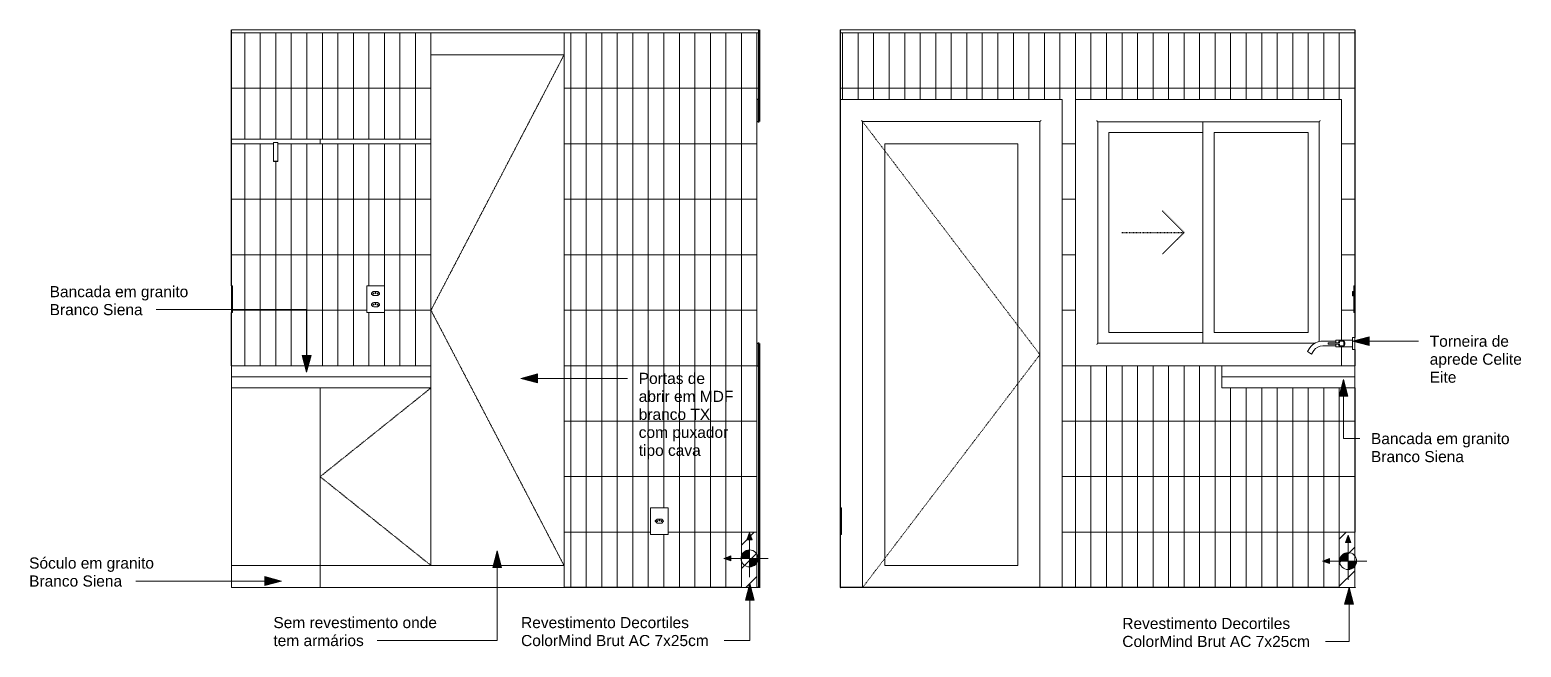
# Model space of a CAD drawing. Header units: millimetres. Extents: x -7376 to 9919, y -19320 to 2725.
# Drawn here: x 3194 to 9919, y -68 to 2713 of the extents above; entities that cross this region are included whole.
import ezdxf

# ---------------------------------------------------------------- set-up
doc = ezdxf.new("R2010")
doc.units = ezdxf.units.MM
doc.linetypes.add('Dash', pattern=[6.349999999999998, 3.174999999999999, -3.174999999999999])
doc.linetypes.add('Overhead', pattern=[3.96875, 2.38125, -1.5875])
for name, color, linetype, lineweight in [('A-ANNO-NOTE', 131, 'Continuous', 9), ('A-CLNG', 13, 'Continuous', 9), ('A-DETL-GENF', 92, 'Continuous', 9), ('A-DETL-THIN', 151, 'Continuous', 9), ('A-DOOR', 31, 'Continuous', 9), ('A-DOOR-HDLN', 31, 'Dash', 9), ('A-FLOR', 192, 'Continuous', 25), ('A-FLOR-OVHD', 1, 'Overhead', 9), ('A-GLAZ', 151, 'Continuous', 9), ('A-GLAZ-HDLN', 1, 'Dash', 25), ('A-WALL', 113, 'Continuous', 25), ('A-WALL-PATT', 111, 'Continuous', 25), ('E-ELEC-FIXT', 91, 'Continuous', 9), ('G-ANNO-TEXT', 231, 'Continuous', 9), ('I-FURN', 30, 'Continuous', 9), ('P-SANR-FIXT', 6, 'Continuous', 9), ('Q-CASE', 31, 'Continuous', 9)]:
    doc.layers.add(name, color=color, linetype=linetype, lineweight=lineweight)
doc.styles.add('Arial_1', font='arial.ttf', dxfattribs={"height": 50})

# ---------------------------------------------------------------- blocks, each defined once
blk = doc.blocks.new('CRT_POR_Abrir_1 Folha_Madeira e Vidro - 80 x 210  cm-3550694-ELEVAÇÃO 4 LAVANDERIA')
at = {"layer": 'A-DOOR'}
blk.add_line((19129.65077199637, 449.9999999999948), (19129.65077199637, 1200), dxfattribs=at)
blk = doc.blocks.new('CRT_JAN_Correr_Vidro e Madeira_2 Folhas - 100x100 cm-3976170-ELEVAÇÃO 4 LAVANDERIA')
at = {"layer": 'A-GLAZ', "lineweight": 25}
for p, q in [((19139.65077199637, 2399.999999999996), (19129.65077199637, 2399.999999999996)), ((19129.65077199637, 2399.999999999996), (19129.65077199637, 2303.999999999988)), ((19139.65077199637, 2299.999999999996), (19139.65077199637, 2399.999999999996)), ((19134.65077199637, 2298.999999999985), (19140.14704109161, 2298.999999999985)), ((19140.14704109161, 2299.999999999996), (19139.65077199637, 2299.999999999996)), ((19129.65077199637, 1296.000000000008), (19129.65077199637, 1200)), ((19140.14704109161, 1301.000000000011), (19134.65077199637, 1301.000000000011)), ((19139.65077199637, 1200), (19139.65077199637, 1300)), ((19139.65077199637, 1300), (19140.14704109161, 1300)), ((19129.65077199637, 1200), (19139.65077199637, 1200))]:
    blk.add_line(p, q, dxfattribs=at)
at = {"layer": 'A-GLAZ'}
blk.add_line((19129.6507719964, 2303.99999999999), (19129.6507719964, 1296.000000000009), dxfattribs=at)
at = {"layer": 'A-GLAZ', "lineweight": 25}
for centre, start, end in [((19134.65077199637, 2303.999999999988), 180, 269.9999999999996), ((19134.65077199637, 1296.000000000008), 90, 180)]:
    blk.add_arc(centre, 5, start, end, dxfattribs=at)
at = {"layer": 'A-GLAZ'}
for points, knots in [([(19134.65077199637, 2298.999999999988), (19134.21443968338, 2298.999999999988), (19133.55999969923, 2299.086226345446), (19132.73188425275, 2299.367402029889), (19132.14362115869, 2299.657485638476), (19131.68915610206, 2299.961158691908), (19131.35168933855, 2300.238117122464), (19131.03305123365, 2300.536546274048), (19130.7447410956, 2300.865300720466), (19130.49045615905, 2301.220165735503), (19130.259913429, 2301.590895545635), (19130.01817300553, 2302.081111411587), (19129.73699895428, 2302.909228209704), (19129.65077199637, 2303.563667686989), (19129.65077199637, 2303.999999999988)], [-1, -1, -1, -1, -0.8333333333333333, -0.75, -0.6666666666666666, -0.5833333333333333, -0.5416666666666666, -0.5, -0.4166666666666666, -0.375, -0.3333333333333333, -0.25, -0.1666666666666667, 0, 0, 0, 0]), ([(19129.65077199637, 1296.000000000008), (19129.65077199637, 1296.446063483683), (19129.73699895428, 1297.089028784702), (19130.01817300553, 1297.918549874165), (19130.259913429, 1298.410289660445), (19130.49045615905, 1298.77776863639), (19130.7447410956, 1299.135176345389), (19131.03305123365, 1299.464378218541), (19131.35168933855, 1299.760145749026), (19131.68915610206, 1300.039063519423), (19132.14362115869, 1300.342686322917), (19132.73188425275, 1300.631677863186), (19133.55999969923, 1300.914712735141), (19134.21443968338, 1300.998064917819), (19134.65077199637, 1301.000000000008)], [0, 0, 0, 0, 0.1666666666666667, 0.25, 0.3333333333333333, 0.375, 0.4166666666666666, 0.5, 0.5416666666666666, 0.5833333333333333, 0.6666666666666666, 0.75, 0.8333333333333334, 1, 1, 1, 1])]:
    blk.add_open_spline(points, degree=3, knots=knots, dxfattribs=at)
blk = doc.blocks.new('Prateleira L - Branco-4611978-ELEVAÇÃO 4 LAVANDERIA')
at = {"layer": 'Q-CASE'}
for p, q in [((17159.65077199637, 2220), (16759.65077199637, 2220)), ((16759.65077199637, 2220), (16759.65077199637, 2200)), ((17159.65077199637, 2200), (17159.65077199637, 2220)), ((16759.65077199637, 2200), (16949.65077199637, 2200)), ((16969.65077199637, 2200), (17159.65077199637, 2200))]:
    blk.add_line(p, q, dxfattribs=at)
at = {"layer": 'Q-CASE', "color": 55}
for p, q in [((17159.65077199637, 2220), (17659.65077199637, 2220)), ((17659.65077199637, 2200), (17159.65077199637, 2200))]:
    blk.add_line(p, q, dxfattribs=at)
blk = doc.blocks.new('Cabideiro Iluminado - Branco-4614226-ELEVAÇÃO 4 LAVANDERIA')
at = {"layer": 'I-FURN', "color": 55}
for p, q in [((16949.65077199637, 2121.000000000012), (16949.65077199637, 2206.000000000021)), ((16949.65077199637, 2206.000000000021), (16969.65077199637, 2206.000000000021)), ((16969.65077199637, 2206.000000000021), (16969.65077199637, 2121.000000000012)), ((16949.65077199637, 2120.000000000001), (16949.65077199637, 2121.000000000012)), ((16949.65077199637, 2121.000000000012), (16969.65077199637, 2121.000000000012)), ((16969.65077199637, 2121.000000000012), (16949.65077199637, 2121.000000000012)), ((16949.65077199637, 2120.000000000001), (16969.65077199637, 2120.000000000001)), ((16969.65077199637, 2121.000000000012), (16969.65077199637, 2120.000000000001))]:
    blk.add_line(p, q, dxfattribs=at)
blk = doc.blocks.new('CRT_Tomadas e Interruptores - Tomada 10A 2s-4802408-ELEVAÇÃO 4 LAVANDERIA')
at = {"layer": 'E-ELEC-FIXT'}
for p, q in [((16759.3460127103, 1555.000000000002), (16759.65077199635, 1555.000000000002)), ((16759.65077199632, 1439.999999999992), (16759.65077199632, 1559.999999999993)), ((16759.65077199632, 1559.999999999993), (16764.65077199632, 1559.999999999993)), ((16764.65077199632, 1559.999999999993), (16764.65077199632, 1439.999999999992)), ((16759.3460127103, 1445.000000000001), (16759.65077199635, 1445.000000000001)), ((16759.65077199632, 1439.999999999992), (16764.65077199632, 1439.999999999992))]:
    blk.add_line(p, q, dxfattribs=at)
blk = doc.blocks.new('CRT_Tomadas e Interruptores - Tomada 10A 2s-V1-ELEVAÇÃO 4 LAVANDERIA')
at = {"layer": 'E-ELEC-FIXT'}
for p, q in [((17449.65077199634, 1559.999999999993), (17369.65077199634, 1559.999999999993)), ((17369.65077199634, 1559.999999999993), (17369.65077199634, 1439.999999999992)), ((17449.65077199634, 1439.999999999992), (17449.65077199634, 1559.999999999993)), ((17392.0294516528, 1527.121320343555), (17397.69366521516, 1532.785533905923)), ((17397.69366521516, 1517.214466094068), (17392.0294516528, 1522.878679656435)), ((17392.0294516528, 1477.121320343553), (17397.69366521516, 1482.785533905921)), ((17401.2291991211, 1534.24999999999), (17418.07234487161, 1534.24999999999)), ((17418.07234487161, 1515.75), (17401.2291991211, 1515.750000000001)), ((17401.2291991211, 1484.249999999989), (17418.07234487161, 1484.249999999989)), ((17421.60787877754, 1532.785533905923), (17427.27209233991, 1527.121320343555)), ((17427.27209233991, 1522.878679656436), (17421.60787877754, 1517.214466094067)), ((17421.60787877754, 1482.785533905921), (17427.27209233991, 1477.121320343553)), ((17369.65077199634, 1439.999999999992), (17449.65077199634, 1439.999999999992)), ((17397.69366521516, 1467.214466094066), (17392.0294516528, 1472.878679656434)), ((17418.07234487161, 1465.749999999998), (17401.2291991211, 1465.749999999999)), ((17427.27209233991, 1472.878679656434), (17421.60787877754, 1467.214466094065))]:
    blk.add_line(p, q, dxfattribs=at)
for centre, radius, start, end in [((17394.15077199636, 1524.999999999995), 2.999999999997934, 134.9999999999985, 225.0000000000012), ((17401.2291991211, 1529.24999999999), 5.000000000003417, 90, 135), ((17401.2291991211, 1520.750000000001), 5, 224.9999999999825, 269.9999999999996), ((17401.2291991211, 1479.249999999989), 5.000000000003417, 90, 135), ((17400.15077199636, 1524.999999999937), 2.000000000000455, 1.17254328886834e-10, 180.0000000001173), ((17400.15077199636, 1524.999999999937), 1.999999999998745, 180.0000000001693, 1.693072868036659e-10), ((17409.65077199634, 1527.999999999955), 2.00000000000028, 1.237617437651084e-10, 180.0000000001173), ((17409.65077199634, 1527.999999999955), 1.999999999999612, 180.0000000001661, 1.726150636723879e-10), ((17409.65077199634, 1477.999999999953), 2.000000000000056, 1.172479677774711e-10, 180.0000000001173), ((17419.15077199636, 1524.999999999981), 2.000000000000087, 1.139910797836524e-10, 180.0000000001205), ((17419.15077199636, 1524.999999999981), 1.999999999998745, 180.0000000001759, 1.693072868036659e-10), ((17418.07234487161, 1529.24999999999), 5, 44.99999999997974, 90), ((17418.07234487161, 1520.749999999999), 5.000000000000844, 269.9999999999996, 315.0000000000153), ((17418.07234487161, 1479.249999999989), 5, 44.99999999997974, 90), ((17425.15077199635, 1524.999999999995), 2.999999999997934, 315.0000000000012, 44.99999999999847), ((17394.15077199636, 1474.999999999993), 2.999999999997934, 134.9999999999985, 225.0000000000012), ((17401.2291991211, 1470.749999999999), 5, 224.9999999999812, 269.9999999999996), ((17400.15077199636, 1474.999999999935), 2.000000000000087, 1.139910797836524e-10, 180.0000000001205), ((17400.15077199636, 1474.999999999935), 1.999999999998745, 180.0000000001759, 1.693072868036659e-10), ((17409.65077199634, 1477.999999999953), 1.999999999999545, 180.0000000001693, 1.693581756785693e-10), ((17419.15077199636, 1474.999999999979), 2.00000000000028, 1.237617437651084e-10, 180.0000000001173), ((17419.15077199636, 1474.999999999979), 1.99999999999875, 180.0000000001661, 1.726150636723879e-10), ((17418.07234487161, 1470.749999999997), 5.000000000000844, 269.9999999999996, 315.0000000000153), ((17425.15077199635, 1474.999999999994), 2.999999999997934, 315.0000000000012, 44.99999999999847)]:
    blk.add_arc(centre, radius, start, end, dxfattribs=at)
blk = doc.blocks.new('CRT_Tomadas e Interruptores - Tomada 10A 1s-4754426-ELEVAÇÃO 4 LAVANDERIA')
at = {"layer": 'E-ELEC-FIXT'}
for p, q in [((18729.65077199636, 559.9999999999933), (18649.65077199636, 559.9999999999933)), ((18649.65077199636, 559.9999999999933), (18649.65077199636, 439.9999999999921)), ((18729.65077199636, 439.9999999999922), (18729.65077199636, 559.9999999999933)), ((18672.02945165282, 502.1213203435364), (18677.69366521519, 507.785533905905)), ((18677.69366521519, 492.2144660940494), (18672.02945165282, 497.8786796564173)), ((18681.22919912112, 509.2499999999721), (18698.07234487163, 509.2499999999721)), ((18698.07234487163, 490.7499999999817), (18681.22919912112, 490.7499999999825)), ((18701.60787877756, 507.7855339059044), (18707.27209233993, 502.1213203435367)), ((18707.27209233993, 497.8786796564175), (18701.60787877756, 492.2144660940484)), ((18649.65077199636, 439.9999999999921), (18729.65077199636, 439.9999999999922))]:
    blk.add_line(p, q, dxfattribs=at)
for centre, radius, start, end in [((18674.15077199638, 499.999999999977), 3.000000000003079, 134.9999999999989, 225.0000000000008), ((18681.22919912112, 504.2499999999721), 5.000000000000844, 90, 134.9999999999848), ((18681.22919912112, 495.7499999999824), 4.999999999996362, 224.9999999999897, 269.9999999999996), ((18680.15077199638, 499.9999999999186), 2.000000000000541, 1.188764117743804e-10, 180.0000000001189), ((18680.15077199638, 499.9999999999186), 2.000000000000483, 180.0000000001197, 1.180621897759257e-10), ((18689.65077199637, 502.9999999999371), 2.000000000000456, 1.180621897759257e-10, 180.000000000118), ((18689.65077199637, 502.9999999999371), 1.999999999999511, 180.0000000001702, 1.70172397677024e-10), ((18699.15077199638, 499.9999999999623), 2.000000000000541, 1.205048557712897e-10, 180.0000000001189), ((18699.15077199638, 499.9999999999623), 2.000000000000483, 180.0000000001197, 1.180621897759257e-10), ((18698.07234487163, 504.2499999999721), 4.999999999999931, 45.00000000000863, 89.99999999999967), ((18698.07234487163, 495.7499999999811), 5.000000000000844, 269.9999999999996, 314.9999999999858), ((18705.15077199637, 499.9999999999771), 2.999999999997934, 315.0000000000008, 44.99999999999885)]:
    blk.add_arc(centre, radius, start, end, dxfattribs=at)
blk = doc.blocks.new('CRT_POR_Abrir_1 Folha_Madeira e Vidro - 80 x 210  cm-3550694-ELEVAÇÃO 5 LAVANDERIA')
at = {"layer": 'A-DOOR'}
for p, q in [((5744.620063294068, 2400), (4744.620063294069, 2400)), ((5744.620063294068, 200), (5744.620063294068, 2400)), ((4844.620063294063, 200.0000000000006), (4844.620063294063, 2300.000000000015)), ((4844.620063294063, 2300.000000000015), (5644.620063294087, 2300.000000000015)), ((5644.620063294087, 2300.000000000015), (5644.620063294087, 200.0000000000006)), ((4944.620063294042, 2200.000000000001), (4944.620063294042, 300.0000000000095)), ((4944.620063294042, 2200.000000000001), (5544.620063294009, 2200.000000000001)), ((5544.620063294009, 300.0000000000095), (5544.620063294009, 2200.000000000001)), ((4944.620063294042, 300.0000000000095), (5544.620063294009, 300.0000000000095))]:
    blk.add_line(p, q, dxfattribs=at)
for points, knots in [([(4844.620063294057, 2300.000000000012), (4844.620063294057, 2300.001935082202), (4844.533836950662, 2300.085287927817), (4844.252661260718, 2300.368321031937), (4843.962577668631, 2300.657317875709), (4843.658904563634, 2300.960924105756), (4843.381946238272, 2301.239875685989), (4843.083516658347, 2301.535505546348), (4842.672576883355, 2301.948063064111), (4842.218104887092, 2302.402935602331), (4841.833085708734, 2302.785103303017), (4841.435434821717, 2303.185884805508), (4840.710836930072, 2303.910412807712), (4840.056395607056, 2304.553936516336), (4839.620063294057, 2305.000000000012)], [0, 0, 0, 0, 0.1666666666666667, 0.25, 0.3333333333333333, 0.4166666666666666, 0.4583333333333333, 0.5, 0.5833333333333333, 0.6666666666666666, 0.7083333333333333, 0.75, 0.8333333333333334, 1, 1, 1, 1]), ([(5649.620063294081, 2305.000000000012), (5649.173999810405, 2304.563667687014), (5648.531034509387, 2303.909228209729), (5647.701513419924, 2303.081111411613), (5647.209773633643, 2302.590895545658), (5646.8422946577, 2302.220165735528), (5646.4848869487, 2301.865300720491), (5646.155685075547, 2301.536546274071), (5645.859917545062, 2301.238117122488), (5645.580999774666, 2300.961158691933), (5645.27737697117, 2300.657485638499), (5644.988385430902, 2300.367402029913), (5644.705350558947, 2300.08622634547), (5644.62199837627, 2300.000000000013), (5644.620063294081, 2300.000000000012)], [-1, -1, -1, -1, -0.8333333333333333, -0.75, -0.6666666666666666, -0.625, -0.5833333333333333, -0.5, -0.4583333333333333, -0.4166666666666666, -0.3333333333333333, -0.25, -0.1666666666666667, 0, 0, 0, 0])]:
    blk.add_open_spline(points, degree=3, knots=knots, dxfattribs=at)
at = {"layer": 'A-DOOR-HDLN'}
for p, q in [((5644.620063294068, 1250), (4844.620063294068, 2300)), ((4844.620063294068, 200), (5644.620063294068, 1250))]:
    blk.add_line(p, q, dxfattribs=at)
blk = doc.blocks.new('CRT_JAN_Correr_Vidro e Madeira_2 Folhas - 100x100 cm-3976170-ELEVAÇÃO 5 LAVANDERIA')
at = {"layer": 'A-GLAZ'}
for p, q in [((7004.62006329404, 2399.999999999996), (5804.620063294042, 2399.999999999996)), ((5804.620063294042, 1200), (5804.620063294042, 2399.999999999996)), ((7004.620063294042, 1314.999999999967), (7004.620063294042, 2399.999999999996)), ((5905.620063294056, 1301.00000000001), (5905.620063294056, 2298.99999999999)), ((5905.620063294055, 2298.99999999999), (6903.620063294041, 2298.99999999999)), ((6379.620063294041, 1301.000000000008), (6379.620063294041, 2298.999999999987)), ((6903.620063294039, 2298.99999999999), (6903.620063294039, 1308.314399775508)), ((5954.620063294018, 2249.999999999995), (5954.620063294018, 1349.999999999997)), ((5954.620063294018, 2249.999999999995), (6379.620063294018, 2249.999999999995)), ((6429.620063294015, 2249.999999999992), (6429.620063294015, 1349.999999999995)), ((6429.620063294015, 2249.999999999992), (6854.620063294014, 2249.999999999992)), ((6854.620063294014, 1349.999999999995), (6854.620063294014, 2249.999999999992)), ((5954.620063294018, 1349.999999999997), (6379.620063294018, 1349.999999999997)), ((6429.620063294015, 1349.999999999995), (6854.620063294014, 1349.999999999995)), ((6885.643086165677, 1301.00000000001), (5905.620063294055, 1301.00000000001)), ((7004.620063294042, 1200), (7004.620063294042, 1284.999999999967)), ((6464.620063294049, 1200), (5804.620063294042, 1200))]:
    blk.add_line(p, q, dxfattribs=at)
for points, knots in [([(5905.62006329405, 2298.999999999988), (5905.61812821186, 2298.999999999988), (5905.534776029182, 2299.086226345446), (5905.251741157227, 2299.367402029889), (5904.96274961696, 2299.657485638476), (5904.659126813464, 2299.961158691908), (5904.380209043067, 2300.238117122464), (5904.084441512584, 2300.536546274048), (5903.755239639429, 2300.865300720466), (5903.397831930431, 2301.220165735503), (5903.030352954487, 2301.590895545635), (5902.538613168206, 2302.081111411587), (5901.709092078743, 2302.909228209704), (5901.066126777724, 2303.563667686989), (5900.62006329405, 2303.999999999988)], [-1, -1, -1, -1, -0.8333333333333333, -0.75, -0.6666666666666666, -0.5833333333333333, -0.5416666666666666, -0.5, -0.4166666666666666, -0.375, -0.3333333333333333, -0.25, -0.1666666666666667, 0, 0, 0, 0]), ([(6908.620063294033, 2303.999999999988), (6908.183730981034, 2303.553936516313), (6907.52929150375, 2302.910971215293), (6906.701174705633, 2302.081450125831), (6906.21095883968, 2301.58971033955), (6905.840229029547, 2301.222231363606), (6905.485364014512, 2300.864823654608), (6905.156609568093, 2300.535621781453), (6904.85818041651, 2300.23985425097), (6904.581221985954, 2299.960936480571), (6904.277548932523, 2299.657313677077), (6903.987465323933, 2299.368322136809), (6903.706289639491, 2299.085287264856), (6903.620063294032, 2299.001935082177), (6903.620063294033, 2298.999999999987)], [0, 0, 0, 0, 0.1666666666666667, 0.25, 0.3333333333333333, 0.375, 0.4166666666666666, 0.5, 0.5416666666666666, 0.5833333333333333, 0.6666666666666666, 0.75, 0.8333333333333334, 1, 1, 1, 1]), ([(5900.62006329405, 1296.000000000008), (5901.056395607048, 1296.446063483683), (5901.710835084333, 1297.089028784702), (5902.538951882449, 1297.918549874165), (5903.029167748402, 1298.410289660445), (5903.399897558535, 1298.77776863639), (5903.754762573571, 1299.135176345389), (5904.08351701999, 1299.464378218541), (5904.381946171573, 1299.760145749026), (5904.658904602129, 1300.039063519423), (5904.962577655559, 1300.342686322917), (5905.25266126415, 1300.631677863186), (5905.533836948592, 1300.914712735141), (5905.62006329405, 1300.998064917819), (5905.62006329405, 1301.000000000008)], [0, 0, 0, 0, 0.1666666666666667, 0.25, 0.3333333333333333, 0.375, 0.4166666666666666, 0.5, 0.5416666666666666, 0.5833333333333333, 0.6666666666666666, 0.75, 0.8333333333333334, 1, 1, 1, 1])]:
    blk.add_open_spline(points, degree=3, knots=knots, dxfattribs=at)
at = {"layer": 'A-GLAZ-HDLN'}
for p, q in [((6294.620063294056, 1800.000000000008), (6195.625113927944, 1898.994949366121)), ((6014.620063294066, 1800.000000000008), (6294.620063294056, 1800.000000000008)), ((6294.620063294056, 1800.000000000008), (6195.625113927944, 1701.005050633895))]:
    blk.add_line(p, q, dxfattribs=at)
blk = doc.blocks.new('Torneira de Parede Elite - Único-4610672-ELEVAÇÃO 5 LAVANDERIA')
at = {"layer": 'P-SANR-FIXT'}
for p, q in [((6850.609390806864, 1264.309340799819), (6862.103007787444, 1280.723926980891)), ((6920.262802931961, 1310.999999999967), (6979.620063294053, 1310.999999999967)), ((6979.620063294053, 1288.999999999967), (6920.262802931961, 1288.999999999967)), ((6945.120063294034, 1302.788985825113), (6945.120063294034, 1297.23755272055)), ((6994.120063294034, 1303.288985825113), (6945.620063294034, 1303.288985825113)), ((6945.620063294034, 1296.73755272055), (6994.120063294034, 1296.73755272055)), ((6979.620063294042, 1303.288985825114), (6979.620063294042, 1314.999999999967)), ((7054.620063294042, 1314.999999999967), (6979.620063294042, 1314.999999999967)), ((6979.620063294042, 1284.999999999967), (6979.620063294042, 1296.73755272055)), ((6979.620063294042, 1284.999999999967), (7054.620063294042, 1284.999999999967)), ((6995.120063294034, 1307.499999999967), (6995.120063294034, 1304.288985825113)), ((6995.120063294034, 1295.73755272055), (6995.120063294034, 1292.499999999967)), ((7012.620063294048, 1309.999999999967), (6997.620063294034, 1309.999999999967)), ((6997.620063294048, 1289.999999999967), (7012.620063294034, 1289.999999999967)), ((7015.120063294034, 1292.499999999967), (7015.120063294034, 1307.499999999967)), ((7054.620063294035, 1272.499999999984), (7054.620063294034, 1327.499999999984)), ((7054.620063294034, 1327.499999999984), (7064.620063294034, 1327.499999999984)), ((7064.620063294034, 1327.499999999984), (7064.620063294035, 1272.499999999984)), ((6868.630735781221, 1251.690659200096), (6850.609390806864, 1264.309340799819)), ((6880.124352761802, 1268.105245381168), (6868.630735781221, 1251.690659200096)), ((7064.620063294035, 1272.499999999984), (7054.620063294035, 1272.499999999984))]:
    blk.add_line(p, q, dxfattribs=at)
for centre, radius, start, end in [((6920.262802931961, 1239.999999999967), 70.99999999999936, 89.99999999999972, 144.9999999999991), ((6920.262802931961, 1239.999999999967), 48.9999999999994, 90, 144.9999999999996), ((6945.620063294034, 1302.788985825113), 0.5, 90, 180), ((6945.620063294034, 1297.23755272055), 0.5, 180, 269.9999999999996), ((7004.620063294043, 1299.999999999967), 14.99999999999909, 192.7877783704425, 269.9999999999996), ((7004.620063294043, 1299.999999999967), 14.9999999999992, 90, 167.1081987865786), ((7004.620063294043, 1299.999999999967), 13.55603113056579, 194.1499140647526, 269.9999999999996), ((7004.620063294043, 1299.999999999967), 13.5560311305662, 89.99999999999953, 165.7349827291822), ((7004.620063294043, 1299.999999999967), 12.53817044339148, 195.2986176430345, 223.5095518377751), ((7004.620063294043, 1299.999999999967), 12.53817044339042, 136.4904481625188, 164.5769349623706), ((6994.120063294034, 1304.288985825113), 0.9999999999990905, 269.9999999999996, 0), ((6994.120063294034, 1295.73755272055), 0.9999999999990905, 0, 90), ((6997.620063294034, 1307.499999999967), 2.5, 90, 180), ((6997.620063294048, 1292.499999999967), 2.499999999999091, 180, 269.9999999999996), ((7004.620063294043, 1299.999999999967), 12.53817044339034, 90, 125.839494200031), ((7004.620063294043, 1299.999999999967), 12.5381704433903, 234.1605057999183, 269.9999999999996), ((7004.620063294043, 1299.999999999967), 14.99999999999888, 270.0000000000001, 90.00000000000044), ((7004.620063294043, 1299.999999999967), 13.55603113056623, 269.9999999999996, 90), ((7004.620063294043, 1299.999999999967), 12.53817044339054, 54.38909205986779, 90.00000000000053), ((7004.620063294043, 1299.999999999967), 12.53817044339019, 269.9999999999996, 305.6109079401461), ((7012.620063294048, 1307.499999999967), 2.500000000000909, 0, 90), ((7012.620063294034, 1292.499999999967), 2.5, 269.9999999999996, 0), ((7004.620063294043, 1299.999999999967), 12.53817044338976, 328.5282658686108, 31.47173413129019)]:
    blk.add_arc(centre, radius, start, end, dxfattribs=at)
blk = doc.blocks.new('CRT_Tomadas e Interruptores - Interruptor 1s _ Tomada 10A 2s-4802645-ELEVAÇÃO 5 LAVANDERIA')
at = {"layer": 'E-ELEC-FIXT'}
for p, q in [((7059.620063294086, 1439.999999999992), (7059.620063294086, 1559.999999999993)), ((7059.620063294086, 1559.999999999993), (7064.620063294086, 1559.999999999993)), ((7054.620063294088, 1534.999999999995), (7057.120063294088, 1534.999999999995)), ((7054.620063294088, 1534.999999999995), (7054.620063294088, 1514.999999999995)), ((7057.120063294088, 1514.999999999995), (7054.620063294088, 1514.999999999995)), ((7057.120063294088, 1534.999999999995), (7059.620063294088, 1534.999999999995)), ((7057.120063294088, 1534.999999999995), (7057.120063294088, 1514.999999999995)), ((7059.620063294088, 1514.999999999995), (7057.120063294088, 1514.999999999995)), ((7064.620063294086, 1439.999999999992), (7059.620063294086, 1439.999999999992))]:
    blk.add_line(p, q, dxfattribs=at)
blk = doc.blocks.new('CRT_Tomadas e Interruptores - Tomada 10A 1s-4754426-ELEVAÇÃO 5 LAVANDERIA')
at = {"layer": 'E-ELEC-FIXT'}
for p, q in [((4744.620063294032, 559.9999999999933), (4749.620063294032, 559.9999999999933)), ((4749.620063294032, 559.9999999999933), (4749.620063294032, 439.9999999999921)), ((4744.620063294032, 439.999999999992), (4749.620063294032, 439.999999999992))]:
    blk.add_line(p, q, dxfattribs=at)
blk = doc.blocks.new('CRT_ANO_Seta de piso - seta de piso-279760-ELEVAÇÃO 4 LAVANDERIA')
at = {"layer": 'A-ANNO-NOTE'}
for points in [[(19084.79020749523, 415.9005275554726), (19096.45171602084, 447.9402589063615), (19108.11322454645, 415.9005275554726)], [(19012.3843329054, 320.1716359144244), (18980.34460155451, 331.8331444400338), (19012.3843329054, 343.494652965643)]]:
    blk.add_hatch(color=256, dxfattribs=at).paths.add_polyline_path(points)
h = blk.add_hatch(color=256, dxfattribs=at)
edge = h.paths.add_edge_path()
edge.add_arc((19096.45171602084, 331.8331444400335), 38.24646045988629, 90.00000000000028, 180.0000000000003, ccw=False)
edge.add_line((19096.45171602084, 370.0796048999202), (19096.45171602084, 331.8331444400334))
edge.add_line((19096.45171602084, 331.8331444400334), (19058.20525556095, 331.8331444400335))
h = blk.add_hatch(color=256, dxfattribs=at)
edge = h.paths.add_edge_path()
edge.add_arc((19096.45171602084, 331.8331444400334), 38.24646045988678, -89.99999999999977, 2.8421709430404007e-13, ccw=False)
edge.add_line((19096.45171602084, 293.5866839801466), (19096.45171602084, 331.8331444400334))
edge.add_line((19096.45171602084, 331.8331444400334), (19134.69817648072, 331.8331444400335))
for p, q in [((19096.45171602084, 447.9402589063615), (19084.47827114621, 415.0434894802532)), ((19096.45171602084, 447.9402589063615), (19084.79020749523, 415.9005275554726)), ((19084.79020749523, 415.9005275554726), (19108.11322454645, 415.9005275554726)), ((19096.45171602084, 447.9402589063615), (19108.42516089546, 415.0434894802532)), ((19096.45171602084, 447.9402589063615), (19096.45171602084, 247.7657613245942)), ((19108.11322454645, 415.9005275554726), (19096.45171602084, 447.9402589063615)), ((19012.3843329054, 343.494652965643), (18980.34460155451, 331.8331444400338)), ((19012.3843329054, 320.1716359144244), (19012.3843329054, 343.494652965643)), ((19096.45171602084, 331.8331444400334), (19096.45171602084, 370.0796048999202)), ((18980.34460155451, 331.8331444400338), (19180.51909913628, 331.8331444400332)), ((18980.34460155451, 331.8331444400338), (19012.3843329054, 320.1716359144244)), ((19058.20525556095, 331.8331444400335), (19096.45171602084, 331.8331444400334)), ((19134.69817648072, 331.8331444400335), (19096.45171602084, 331.8331444400334)), ((19096.45171602084, 331.8331444400334), (19096.45171602084, 293.5866839801466))]:
    blk.add_line(p, q, dxfattribs=at)
blk.add_circle((19096.45171602084, 331.8331444400334), 38.24646045988629, dxfattribs=at)
for centre, radius, start, end in [((19096.45171602084, 331.8331444400335), 38.24646045988629, 89.99999999999993, 179.9999999999999), ((19096.45171602084, 331.8331444400334), 38.24646045988678, 269.9999999999998, 0)]:
    blk.add_arc(centre, radius, start, end, dxfattribs=at)
blk = doc.blocks.new('CRT_ANO_Seta de piso - seta de piso-279760-ELEVAÇÃO 5 LAVANDERIA')
at = {"layer": 'A-ANNO-NOTE'}
for points in [[(7022.709226953622, 404.0257678549118), (7034.370735479231, 436.0654992058007), (7046.03224400484, 404.0257678549117)], [(6950.303352363792, 308.2968762138636), (6918.263621012903, 319.958384739473), (6950.303352363792, 331.6198932650821)]]:
    blk.add_hatch(color=256, dxfattribs=at).paths.add_polyline_path(points)
h = blk.add_hatch(color=256, dxfattribs=at)
edge = h.paths.add_edge_path()
edge.add_arc((7034.370735479231, 319.9583847394726), 38.2464604598867, 90.00000000000028, 180.0000000000003, ccw=False)
edge.add_line((7034.370735479231, 358.2048451993593), (7034.370735479231, 319.9583847394726))
edge.add_line((7034.370735479231, 319.9583847394726), (6996.124275019344, 319.9583847394727))
h = blk.add_hatch(color=256, dxfattribs=at)
edge = h.paths.add_edge_path()
edge.add_arc((7034.370735479231, 319.9583847394726), 38.24646045988722, 270.0000000000001, 359.99999999999994, ccw=False)
edge.add_line((7034.370735479231, 281.7119242795858), (7034.370735479231, 319.9583847394726))
edge.add_line((7034.370735479231, 319.9583847394726), (7072.617195939119, 319.9583847394727))
for p, q in [((7034.370735479231, 436.0654992058007), (7022.397290604609, 403.1687297796923)), ((7034.370735479231, 436.0654992058007), (7022.709226953622, 404.0257678549118)), ((7022.709226953622, 404.0257678549118), (7046.03224400484, 404.0257678549117)), ((7034.370735479231, 436.0654992058007), (7046.344180353853, 403.1687297796924)), ((7034.370735479231, 436.0654992058007), (7034.370735479231, 235.8910016240333)), ((7046.03224400484, 404.0257678549117), (7034.370735479231, 436.0654992058007)), ((7034.370735479231, 319.9583847394726), (7034.370735479231, 358.2048451993593)), ((6950.303352363792, 331.6198932650821), (6918.263621012903, 319.958384739473)), ((6918.263621012904, 319.958384739473), (7118.43811859467, 319.9583847394723)), ((6918.263621012903, 319.958384739473), (6950.303352363792, 308.2968762138636)), ((6950.303352363792, 308.2968762138636), (6950.303352363792, 331.6198932650821)), ((6996.124275019344, 319.9583847394727), (7034.370735479231, 319.9583847394726)), ((7072.617195939119, 319.9583847394727), (7034.370735479231, 319.9583847394726)), ((7034.370735479231, 319.9583847394726), (7034.370735479231, 281.7119242795858))]:
    blk.add_line(p, q, dxfattribs=at)
blk.add_circle((7034.370735479231, 319.9583847394726), 38.2464604598872, dxfattribs=at)
for radius, start, end in [(38.2464604598867, 89.99999999999997, 179.9999999999999), (38.24646045988722, 269.9999999999997, 359.9999999999996)]:
    blk.add_arc((7034.370735479231, 319.9583847394726), radius, start, end, dxfattribs=at)

msp = doc.modelspace()

# ---------------------------------------------------------------- hatches: boundary and pattern name
at = {"layer": 'A-DETL-GENF'}
h = msp.add_hatch(dxfattribs=at)
h.set_pattern_fill('FP_11', style=0, pattern_type=2)
h.set_pattern_definition([(45, (-12656.76669854988, 0), (-53.03300858899107, 53.03300858899107), [])])
h.paths.add_polyline_path([(6472.884073446512, 199.9999999999989), (6472.884073446512, 449.9999999999941), (6402.884073446508, 449.9999999999941), (6402.884073446508, 199.9999999999989)])
h = msp.add_hatch(dxfattribs=at)
h.set_pattern_fill('FP_11', style=0, pattern_type=2)
h.set_pattern_definition([(45, (2104.347030451935, 0), (-53.03300858899107, 53.03300858899107), [])])
h.paths.add_polyline_path([(9132.999270401062, 200.0000000000006), (9168.967093745974, 200.0000000000006), (9168.967093745974, 450.0000000000011), (9098.967093745985, 450.0000000000011), (9098.967093745985, 200.0000000000006)])
at = {"layer": 'A-WALL-PATT', "lineweight": 9}
h = msp.add_hatch(dxfattribs=at)
h.set_pattern_fill('FP_12', color=256, style=0, pattern_type=2)
h.set_pattern_definition([(90, (4022.884301450122, -50), (-70, 4.286263797015736e-15), []), (180, (4022.884301450122, -50), (-3.061616997868383e-14, -250), [])])
h.paths.add_polyline_path([(6402.884073446508, 199.9999999999989), (6402.884073446508, 449.9999999999941), (6472.884073446512, 449.9999999999941), (6472.884073446512, 2400.000000000002), (6482.884073446505, 2400.000000000002), (6482.884073446505, 2700.000000000002), (5602.88407344649, 2700.000000000002), (5602.88407344649, 199.9999999999989), (6185.780213994087, 199.9999999999989)])
h.paths.add_polyline_path([(6050.505393790074, 439.999999999992), (5992.884073446505, 439.999999999992), (5992.884073446505, 559.9999999999928), (6072.884073446505, 559.9999999999928), (6072.884073446505, 439.999999999992), (6050.98214965787, 439.999999999992)])
h.paths.add_polyline_path([(6043.384073446516, 501.7320508075338), (6042.384073446516, 501.9999999999617), (6042.901711536721, 501.7955549576989)])
h.paths.add_polyline_path([(6044.315925099098, 499.4823619097618), (6044.315925099098, 500.5176380901668), (6044.247776751676, 499.9999999999665)])
h.paths.add_polyline_path([(6043.384073446523, 498.2679491923959), (6044.116124254087, 498.9999999999667), (6043.640706286769, 498.6023996213095), (6043.62795854254, 498.5857864375857)])
h.paths.add_polyline_path([(6025.315925099098, 499.4823619097163), (6025.315925099098, 500.5176380901106), (6025.252297327988, 499.965662813806)])
h.paths.add_polyline_path([(6025.116124254087, 500.999999999937), (6024.384073446516, 501.7320508074894), (6024.644717374234, 501.3617232211469), (6025.027311598587, 501.0681483473576)])
h.paths.add_polyline_path([(6032.884073446512, 500.999999999937), (6032.366435356307, 501.2044450422019), (6032.366435356311, 501.0681483473576)])
h.paths.add_polyline_path([(6034.884073446508, 502.999999999942), (6034.616124254077, 503.9999999999417), (6034.669660729145, 503.5176380901456), (6034.815925099087, 503.1645246645418)])
h.paths.add_polyline_path([(6034.298287008885, 501.5857864375677), (6034.815925099087, 502.4823619097373), (6034.469859884139, 501.9999999999411)])
h.paths.add_polyline_path([(6033.884073446505, 504.7320508075082), (6032.884073446512, 504.9999999999361), (6033.40171153671, 504.7955549576733)])
h.paths.add_polyline_path([(5002.88407344649, 1199.999999999999), (5002.884073446505, 2200.000000000002), (4312.884073446505, 2200.000000000002), (4312.884073446505, 2120.000000000003), (4292.884073446505, 2120.000000000003), (4292.884073446505, 2200.000000000002), (4102.884073446497, 2200.000000000002), (4102.88407344649, 1559.999999999994), (4107.884073446457, 1559.999999999994), (4107.884073446457, 1439.999999999993), (4102.88407344649, 1439.999999999993), (4102.884073446487, 1199.999999999999), (4995.37969980343, 1199.999999999999)])
h.paths.add_polyline_path([(4741.962500571241, 1439.999999999993), (4712.884073446483, 1439.999999999993), (4712.884073446483, 1559.999999999994), (4792.884073446479, 1559.999999999994), (4792.884073446479, 1439.999999999993), (4743.168405345725, 1439.999999999993)])
h.paths.add_polyline_path([(4763.384073446494, 1476.73205080755), (4762.384073446494, 1476.999999999979), (4762.901711536699, 1476.795554957717)])
h.paths.add_polyline_path([(4764.315925099072, 1474.482361909779), (4764.208718740385, 1475.776457135302), (4764.247776751654, 1474.999999999984)])
h.paths.add_polyline_path([(4763.384073446501, 1473.267949192413), (4764.116124254066, 1473.999999999984), (4763.640706286747, 1473.602399621328), (4763.627958542522, 1473.585786437604)])
h.paths.add_polyline_path([(4745.315925099076, 1474.482361909736), (4745.315925099076, 1475.517638090123), (4745.252297327963, 1474.965662813823)])
h.paths.add_polyline_path([(4745.116124254069, 1475.999999999955), (4744.279591341339, 1476.775328712486), (4744.644717374213, 1476.361723221165), (4745.027311598569, 1476.068148347375)])
h.paths.add_polyline_path([(4754.884073446487, 1477.999999999959), (4754.616124254055, 1478.999999999959), (4754.669660729123, 1478.517638090164), (4754.815925099065, 1478.164524664559)])
h.paths.add_polyline_path([(4754.298287008856, 1476.585786437584), (4754.815925099065, 1477.482361909755), (4754.469859884117, 1476.999999999959)])
h.paths.add_polyline_path([(4752.884073446494, 1475.999999999955), (4752.366435356289, 1476.20444504222), (4752.366435356289, 1476.068148347375)])
h.paths.add_polyline_path([(4753.884073446483, 1479.732050807525), (4752.884073446494, 1479.999999999955), (4753.401711536688, 1479.79555495769), (4753.579595358453, 1479.772136108273)])
h.paths.add_polyline_path([(4763.384073446494, 1526.732050807552), (4762.384073446494, 1526.999999999982), (4762.901711536699, 1526.795554957718)])
h.paths.add_polyline_path([(4764.315925099072, 1524.48236190978), (4764.315925099072, 1525.517638090194), (4764.24777675165, 1524.999999999997)])
h.paths.add_polyline_path([(4763.384073446501, 1523.267949192415), (4764.208718740399, 1524.223542864688), (4763.640706286751, 1523.602399621332), (4763.627958542525, 1523.585786437611)])
h.paths.add_polyline_path([(4745.315925099076, 1524.482361909737), (4745.315925099076, 1525.517638090124), (4745.252297327963, 1524.965662813825)])
h.paths.add_polyline_path([(4745.116124254069, 1525.999999999956), (4744.279591341339, 1526.775328712488), (4744.644717374213, 1526.361723221167), (4745.027311598569, 1526.068148347377)])
h.paths.add_polyline_path([(4754.884073446487, 1527.99999999996), (4754.616124254055, 1528.999999999959), (4754.669660729123, 1528.517638090166), (4754.815925099065, 1528.164524664561)])
h.paths.add_polyline_path([(4754.298287008856, 1526.585786437586), (4754.815925099065, 1527.482361909755), (4754.469859884117, 1526.99999999996)])
h.paths.add_polyline_path([(4752.884073446494, 1525.999999999956), (4752.366435356289, 1526.204445042221), (4752.366435356285, 1526.068148347377)])
h.paths.add_polyline_path([(4753.884073446483, 1529.732050807527), (4752.884073446494, 1529.999999999957), (4753.401711536688, 1529.795554957693), (4753.579595358453, 1529.772136108276)])
h.paths.add_polyline_path([(4697.779571255767, 2220.000000000002), (5002.884073446505, 2220.000000000002), (5002.88407344649, 2700.000000000002), (4102.884073446501, 2700.000000000002), (4102.884073446497, 2220.000000000002), (4502.884073446505, 2220.000000000002)])
h.paths.add_polyline_path([(5292.979828351094, 2712.500000000002), (6482.884073446505, 2712.500000000002), (6482.884073446505, 2713.081453068211), (4102.884073446501, 2713.081453068211), (4102.884073446501, 2712.500000000002), (4697.779571255767, 2712.500000000002)])
at = {"layer": 'A-WALL-PATT'}
h = msp.add_hatch(color=256, dxfattribs=at)
h.paths.add_polyline_path([(6483.38034254175, 199.5284964719523), (6483.38034254175, 1300), (6482.884073446512, 1300), (6482.884073446512, 199.5284964719523)])
h.paths.add_polyline_path([(6482.884073446512, 2299.999999999998), (6483.38034254175, 2299.999999999998), (6483.38034254175, 2713.081453068211), (6482.884073446512, 2713.081453068211)])
at = {"layer": 'A-WALL-PATT', "lineweight": 9}
h = msp.add_hatch(dxfattribs=at)
h.set_pattern_fill('FP_13', color=256, style=0, pattern_type=2)
h.set_pattern_definition([(90, (4618.967030451935, 200), (-70, 4.286263797015736e-15), []), (180, (4618.967030451935, 200), (-3.061616997868383e-14, -250), [])])
h.paths.add_polyline_path([(7848.96709374601, 200.0000000000006), (9098.967093745985, 200.0000000000006), (9098.967093745985, 450.0000000000011), (9168.967093745985, 450.0000000000011), (9168.967093745985, 1100.000000000001), (8568.967093745992, 1100.000000000001), (8568.967093745992, 1200.000000000002), (7908.967093745983, 1200.000000000002), (7908.967093745983, 2399.999999999999), (9108.967093745983, 2399.999999999999), (9108.967093745983, 1314.999999999969), (9158.967093745985, 1314.999999999969), (9158.967093745985, 1327.499999999986), (9168.967093745985, 1327.499999999986), (9168.967093745985, 1439.999999999994), (9163.967093746029, 1439.999999999994), (9163.967093746029, 1514.999999999997), (9158.967093746032, 1515.132373388328), (9158.967093746032, 1534.999999999997), (9163.967093746029, 1534.999999999997), (9163.967093746029, 1559.999999999996), (9168.967093745985, 1559.999999999996), (9168.967093745985, 2700.000000000004), (6848.967093746007, 2700.000000000004), (6848.967093746007, 2400.000000000003), (7848.96709374601, 2400.000000000003), (7848.96709374601, 209.5655585347713)])
h.paths.add_polyline_path([(9108.967093745983, 1200.000000000002), (9168.967093745985, 1200.000000000002), (9168.967093745985, 1272.499999999985), (9158.967093745985, 1272.499999999985), (9158.967093745985, 1284.999999999968), (9108.967093745992, 1284.999999999968), (9108.967093745983, 1220.643618158202)])
at = {"layer": 'A-WALL-PATT'}
msp.add_hatch(color=256, dxfattribs=at).paths.add_polyline_path([(9169.26223544114, 199.7492666937675), (9169.26223544114, 200.0000000000006), (9168.967093745981, 199.7492666937675)])
at = {"layer": 'G-ANNO-TEXT'}
for points in [[(9157.957713417902, 1310.428238655307), (9232.957713417902, 1290.332049222974), (9232.957713417902, 1330.524428087642)], [(4442.070952598486, 1171.437848549178), (4462.167142030819, 1246.437848549178), (4421.974763166152, 1246.437848549178)], [(5407.941691290584, 1142.952996810823), (5482.941691290584, 1122.856807378489), (5482.941691290584, 1163.049186243158)], [(9117.74984203406, 1137.312961385729), (9097.653652601724, 1062.312961385729), (9137.846031466393, 1062.312961385729)], [(5301.467639989132, 366.1252583842502), (5281.371450556799, 291.1252583842502), (5321.563829421466, 291.1252583842502)], [(4328.99416382319, 229.9164530183652), (4253.99416382319, 250.0126424506994), (4253.99416382319, 209.820263586031)], [(6440.587875110512, 218.7096294297186), (6420.491685678178, 143.7096294297186), (6460.684064542846, 143.7096294297186)], [(9142.930319538582, 201.3408728071185), (9122.834130106246, 126.3408728071185), (9163.026508970917, 126.3408728071185)]]:
    msp.add_hatch(color=7, dxfattribs=at).paths.add_polyline_path(points)

# ---------------------------------------------------------------- linework, layer by layer
at = {"layer": 'A-CLNG'}
for p, q in [((6482.88407344649, 2712.5), (4102.884073446476, 2712.5)), ((4102.884073446476, 2700), (5002.884073446476, 2700)), ((5602.884073446476, 2700), (6482.88407344649, 2700)), ((9168.967093745972, 2712.5), (6848.43247287623, 2712.5)), ((6848.432472876229, 2700), (9168.967093745972, 2700))]:
    msp.add_line(p, q, dxfattribs=at)
at = {"layer": 'A-DETL-THIN'}
for p, q in [((5602.884073446472, 2700), (5002.884073446476, 2700)), ((5002.884073446476, 2700), (5002.884073446476, 2600.000000000002)), ((5602.884073446472, 2600.000000000002), (5602.884073446472, 2700)), ((5602.884073446472, 2600.000000000002), (5002.884073446476, 2600.000000000002)), ((5002.884073446476, 2600.000000000002), (5002.884073446476, 1199.999999999998)), ((5602.884073446472, 300), (5602.884073446472, 2600.000000000002)), ((5002.884073446476, 1199.999999999998), (4102.884073446479, 1199.999999999998)), ((4102.884073446479, 1199.999999999998), (4102.884073446479, 1149.999999999998)), ((4102.884073446479, 1150), (4102.884073446479, 1100)), ((4102.884073446479, 1149.999999999998), (5002.884073446476, 1149.999999999998)), ((5002.884073446476, 1149.999999999998), (5002.884073446476, 1199.999999999998)), ((5002.884073446476, 1100), (5002.884073446476, 1150)), ((9168.967093745985, 1200), (8568.967093745985, 1200)), ((8568.967093745985, 1200), (8568.967093745985, 1150)), ((8568.967093745985, 1150), (8568.967093745985, 1100)), ((8568.967093745985, 1150), (9168.967093745985, 1150)), ((9168.967093745985, 1150), (9168.967093745985, 1200)), ((9168.967093745985, 1100), (9168.967093745985, 1150)), ((4102.884073446483, 1100), (4102.884073446483, 300)), ((4102.884073446479, 1100), (4502.884073446479, 1100)), ((5002.884073446476, 1100), (4502.884073446476, 1100)), ((4502.884073446476, 1100), (4502.884073446476, 300)), ((5002.884073446476, 300), (5002.884073446476, 1100)), ((8568.967093745985, 1100), (9168.967093745985, 1100)), ((6472.88407344649, 449.9999999999945), (6402.884073446487, 449.9999999999945)), ((6402.884073446487, 449.9999999999945), (6402.884073446487, 199.9999999999999)), ((6472.88407344649, 199.9999999999999), (6472.88407344649, 449.9999999999945)), ((9168.967093745967, 450.0000000000003), (9098.967093745978, 450.0000000000003)), ((9098.967093745978, 450.0000000000003), (9098.967093745978, 200)), ((9168.967093745967, 200), (9168.967093745967, 450.0000000000003)), ((4102.884073446483, 300), (4102.884073446483, 200)), ((4502.884073446519, 300), (4102.884073446483, 300)), ((4502.884073446476, 300), (5002.884073446476, 300)), ((4502.884073446519, 200), (4502.884073446519, 300)), ((5602.884073446479, 300), (5002.884073446476, 300)), ((5602.884073446479, 200), (5602.884073446479, 300)), ((4102.884073446483, 200), (4502.884073446519, 200)), ((4502.884073446519, 200), (5602.884073446479, 200)), ((6402.884073446487, 199.9999999999999), (6472.88407344649, 199.9999999999999)), ((9098.967093745978, 200), (9168.967093745967, 200))]:
    msp.add_line(p, q, dxfattribs=at)
at = {"layer": 'A-FLOR'}
for p, q in [((6402.88407344649, 200), (5602.884073446483, 200)), ((6482.884073446494, 200), (6472.88407344649, 200)), ((9098.967093745978, 200), (6848.967093746002, 200))]:
    msp.add_line(p, q, dxfattribs=at)
at = {"layer": 'A-FLOR-OVHD'}
for p, q in [((5602.884073446472, 2600.000000000002), (5002.884073446468, 1450.000000000003)), ((5002.884073446468, 1450.000000000003), (5602.884073446468, 300)), ((5002.884073446476, 1100), (4502.884073446476, 699.9999999999999)), ((4502.884073446476, 699.9999999999999), (5002.884073446476, 299.9999999999999))]:
    msp.add_line(p, q, dxfattribs=at)
at = {"layer": 'A-WALL'}
for p, q in [((4102.884073446483, 1559.999999999993), (4102.884073446483, 2713.081453068209)), ((6848.967093746002, 200), (6848.967093746002, 2712.719977990835)), ((9168.967093745974, 2712.719977990835), (9168.967093745974, 1327.499999999984)), ((4102.884073446483, 1199.999999999998), (4102.884073446483, 1439.999999999992)), ((9168.967093745974, 1272.499999999984), (9168.967093745974, 1200)), ((9168.967093745974, 1100), (9168.967093745974, 450.0000000000006)), ((4102.579314160423, 200), (4102.884073446483, 200)), ((6848.43247287623, 200), (6848.967093746002, 200))]:
    msp.add_line(p, q, dxfattribs=at)
at = {"layer": 'A-WALL', "lineweight": 50}
for p, q in [((6482.88407344649, 2713.081453068209), (6482.88407344649, 2299.999999999996)), ((6482.88407344649, 2299.999999999996), (6483.380342541728, 2299.999999999996)), ((6482.88407344649, 1300), (6482.88407344649, 199.5284964719523)), ((6483.380342541728, 1300), (6482.88407344649, 1300)), ((9169.26223544113, 200), (9168.967093745974, 200)), ((9168.967093745974, 200), (9168.967093745974, 199.7492666937669))]:
    msp.add_line(p, q, dxfattribs=at)
at = {"layer": 'G-ANNO-TEXT', "color": 7}
for p, q in [((4038.894123450311, 1452.695026064055), (3764.02164501818, 1452.695026064055)), ((4442.070952598486, 1452.695026064055), (4038.894123450311, 1452.695026064055)), ((4442.070952598486, 1171.437848549178), (4442.070952598486, 1452.695026064055)), ((9232.957713417902, 1330.524428087642), (9157.957713417902, 1310.428238655307)), ((9157.957713417902, 1310.428238655307), (9232.957713417902, 1290.332049222974)), ((9157.957713417902, 1310.428238655307), (9456.006975409591, 1310.428238655308)), ((9232.957713417902, 1290.332049222974), (9232.957713417902, 1330.524428087642)), ((4462.167142030819, 1246.437848549178), (4421.974763166152, 1246.437848549178)), ((4421.974763166152, 1246.437848549178), (4442.070952598486, 1171.437848549178)), ((4442.070952598486, 1171.437848549178), (4462.167142030819, 1246.437848549178)), ((5482.941691290584, 1163.049186243158), (5407.941691290584, 1142.952996810823)), ((5482.941691290584, 1122.856807378489), (5482.941691290584, 1163.049186243158)), ((5407.941691290584, 1142.952996810823), (5482.941691290584, 1122.856807378489)), ((5407.941691290584, 1142.952996810823), (5888.980627643436, 1142.952996810823)), ((9117.74984203406, 1137.312961385729), (9097.653652601724, 1062.312961385729)), ((9137.846031466393, 1062.312961385729), (9117.74984203406, 1137.312961385729)), ((9117.74984203406, 1137.312961385729), (9117.74984203406, 871.6489172731127)), ((9097.653652601724, 1062.312961385729), (9137.846031466393, 1062.312961385729)), ((9117.74984203406, 871.6489172731127), (9190.990920878876, 871.6489172731086)), ((5301.467639989132, 366.1252583842502), (5281.371450556799, 291.1252583842502)), ((5321.563829421466, 291.1252583842502), (5301.467639989132, 366.1252583842502)), ((5301.467639989132, 366.1252583842502), (5301.467639989132, -38.25085873523927)), ((5281.371450556799, 291.1252583842502), (5321.563829421466, 291.1252583842502)), ((3959.899249221839, 229.9164530183652), (3671.456551997391, 229.9164530183652)), ((4328.99416382319, 229.9164530183652), (3959.899249221839, 229.9164530183652)), ((4328.99416382319, 229.9164530183652), (4253.99416382319, 250.0126424506994)), ((4253.99416382319, 250.0126424506994), (4253.99416382319, 209.820263586031)), ((4253.99416382319, 209.820263586031), (4328.99416382319, 229.9164530183652)), ((6440.587875110512, 218.7096294297186), (6420.491685678178, 143.7096294297186)), ((6460.684064542846, 143.7096294297186), (6440.587875110512, 218.7096294297186)), ((6440.587875110512, 218.7096294297186), (6440.587875110512, -38.25085873523927)), ((6420.491685678178, 143.7096294297186), (6460.684064542846, 143.7096294297186)), ((9142.930319538582, 201.3408728071185), (9122.834130106246, 126.3408728071185)), ((9163.026508970917, 126.3408728071185), (9142.930319538582, 201.3408728071185)), ((9142.930319538582, 201.3408728071185), (9142.930319538582, -42.2669376692044)), ((9122.834130106246, 126.3408728071185), (9163.026508970917, 126.3408728071185)), ((5164.325299099371, -38.25085873523931), (4759.780993446842, -38.25085873523931)), ((5301.467639989132, -38.25085873523931), (5164.325299099371, -38.25085873523931)), ((6343.666166093917, -38.25085873523931), (6324.842374423493, -38.25085873523931)), ((6440.587875110512, -38.25085873523929), (6343.666166093917, -38.25085873523931)), ((9048.41647043305, -42.2669376692044), (9036.050121251392, -42.2669376692044)), ((9142.930319538582, -42.2669376692044), (9048.41647043305, -42.2669376692044))]:
    msp.add_line(p, q, dxfattribs=at)

# ---------------------------------------------------------------- block references
at = {"layer": 'A-ANNO-NOTE'}
for name, p in [('CRT_ANO_Seta de piso - seta de piso-279760-ELEVAÇÃO 4 LAVANDERIA', (-12656.76669854988, 0)), ('CRT_ANO_Seta de piso - seta de piso-279760-ELEVAÇÃO 5 LAVANDERIA', (2104.347030451935, 0))]:
    msp.add_blockref(name, p, dxfattribs=at)
at = {"layer": 'A-DOOR'}
for name, p in [('CRT_POR_Abrir_1 Folha_Madeira e Vidro - 80 x 210  cm-3550694-ELEVAÇÃO 5 LAVANDERIA', (2104.347030451935, 0)), ('CRT_POR_Abrir_1 Folha_Madeira e Vidro - 80 x 210  cm-3550694-ELEVAÇÃO 4 LAVANDERIA', (-12656.76669854988, 0))]:
    msp.add_blockref(name, p, dxfattribs=at)
at = {"layer": 'A-GLAZ'}
for name, p in [('CRT_JAN_Correr_Vidro e Madeira_2 Folhas - 100x100 cm-3976170-ELEVAÇÃO 4 LAVANDERIA', (-12656.76669854988, 0)), ('CRT_JAN_Correr_Vidro e Madeira_2 Folhas - 100x100 cm-3976170-ELEVAÇÃO 5 LAVANDERIA', (2104.347030451935, 0))]:
    msp.add_blockref(name, p, dxfattribs=at)
at = {"layer": 'E-ELEC-FIXT'}
for name, p in [('CRT_Tomadas e Interruptores - Tomada 10A 2s-4802408-ELEVAÇÃO 4 LAVANDERIA', (-12656.76669854988, 0)), ('CRT_Tomadas e Interruptores - Tomada 10A 2s-V1-ELEVAÇÃO 4 LAVANDERIA', (-12656.76669854988, 0)), ('CRT_Tomadas e Interruptores - Interruptor 1s _ Tomada 10A 2s-4802645-ELEVAÇÃO 5 LAVANDERIA', (2104.347030451935, 0)), ('CRT_Tomadas e Interruptores - Tomada 10A 1s-4754426-ELEVAÇÃO 4 LAVANDERIA', (-12656.76669854988, 0)), ('CRT_Tomadas e Interruptores - Tomada 10A 1s-4754426-ELEVAÇÃO 5 LAVANDERIA', (2104.347030451935, 0))]:
    msp.add_blockref(name, p, dxfattribs=at)
at = {"layer": 'I-FURN', "color": 55}
msp.add_blockref('Cabideiro Iluminado - Branco-4614226-ELEVAÇÃO 4 LAVANDERIA', (-12656.76669854988, 0), dxfattribs=at)
at = {"layer": 'P-SANR-FIXT', "color": 7}
msp.add_blockref('Torneira de Parede Elite - Único-4610672-ELEVAÇÃO 5 LAVANDERIA', (2104.347030451935, 0), dxfattribs=at)
at = {"layer": 'Q-CASE', "color": 55}
msp.add_blockref('Prateleira L - Branco-4611978-ELEVAÇÃO 4 LAVANDERIA', (-12656.76669854988, 0), dxfattribs=at)

# ---------------------------------------------------------------- texts
at = {"layer": 'G-ANNO-TEXT', "color": 7, "char_height": 50, "attachment_point": 1, "style": 'Arial_1'}
for s, insert, width in [('Bancada em granito ', (3283.273728351514, 1558.723671897388), 799.6832812499998), ('Branco Siena', (3283.273728351514, 1477.695026064054), 521.096875), ('Torneira de ', (9506.80697540959, 1335.428238655308), 464.97875), ('aprede Celite ', (9506.80697540959, 1254.399592821974), 539.13484375), ('Portas de ', (5939.780627643431, 1167.952996810823), 394.83109375), ('Eite', (9506.80697540959, 1173.370946988641), 150.31640625), ('abrir em MDF ', (5939.780627643431, 1086.92435097749), 543.14328125), ('branco TX ', (5939.780627643431, 1005.895705144157), 422.89015625), ('com puxador ', (5939.780627643431, 924.8670593108234), 525.1053125), ('Bancada em granito ', (9241.790920878877, 896.6489172731086), 799.6832812499998), ('tipo cava', (5939.780627643431, 843.8384134774901), 350.73828125), ('Branco Siena', (9241.790920878877, 815.6202714397754), 521.096875), ('Sóculo em granito ', (3190.70863533072, 335.9450988516985), 723.5229687500001), ('Branco Siena', (3190.70863533072, 254.9164530183652), 521.096875), ('Sem revestimento onde ', (4292.262243446836, 67.77778709809407), 941.9828125), ('Revestimento Decortiles ', (5409.185603590155, 67.77778709809407), 968.0376562499999), ('Revestimento Decortiles ', (8120.39335041806, 63.76170816412895), 968.0376562499999), ('tem armários', (4292.262243446836, -13.25085873523929), 505.063125), ('ColorMind Brut AC 7x25cm', (5409.185603590155, -13.25085873523929), 1048.20640625), ('ColorMind Brut AC 7x25cm', (8120.39335041806, -17.2669376692044), 1048.20640625)]:
    msp.add_mtext(s, dxfattribs=dict(at, insert=insert, width=width))

doc.saveas('drawing.dxf')
